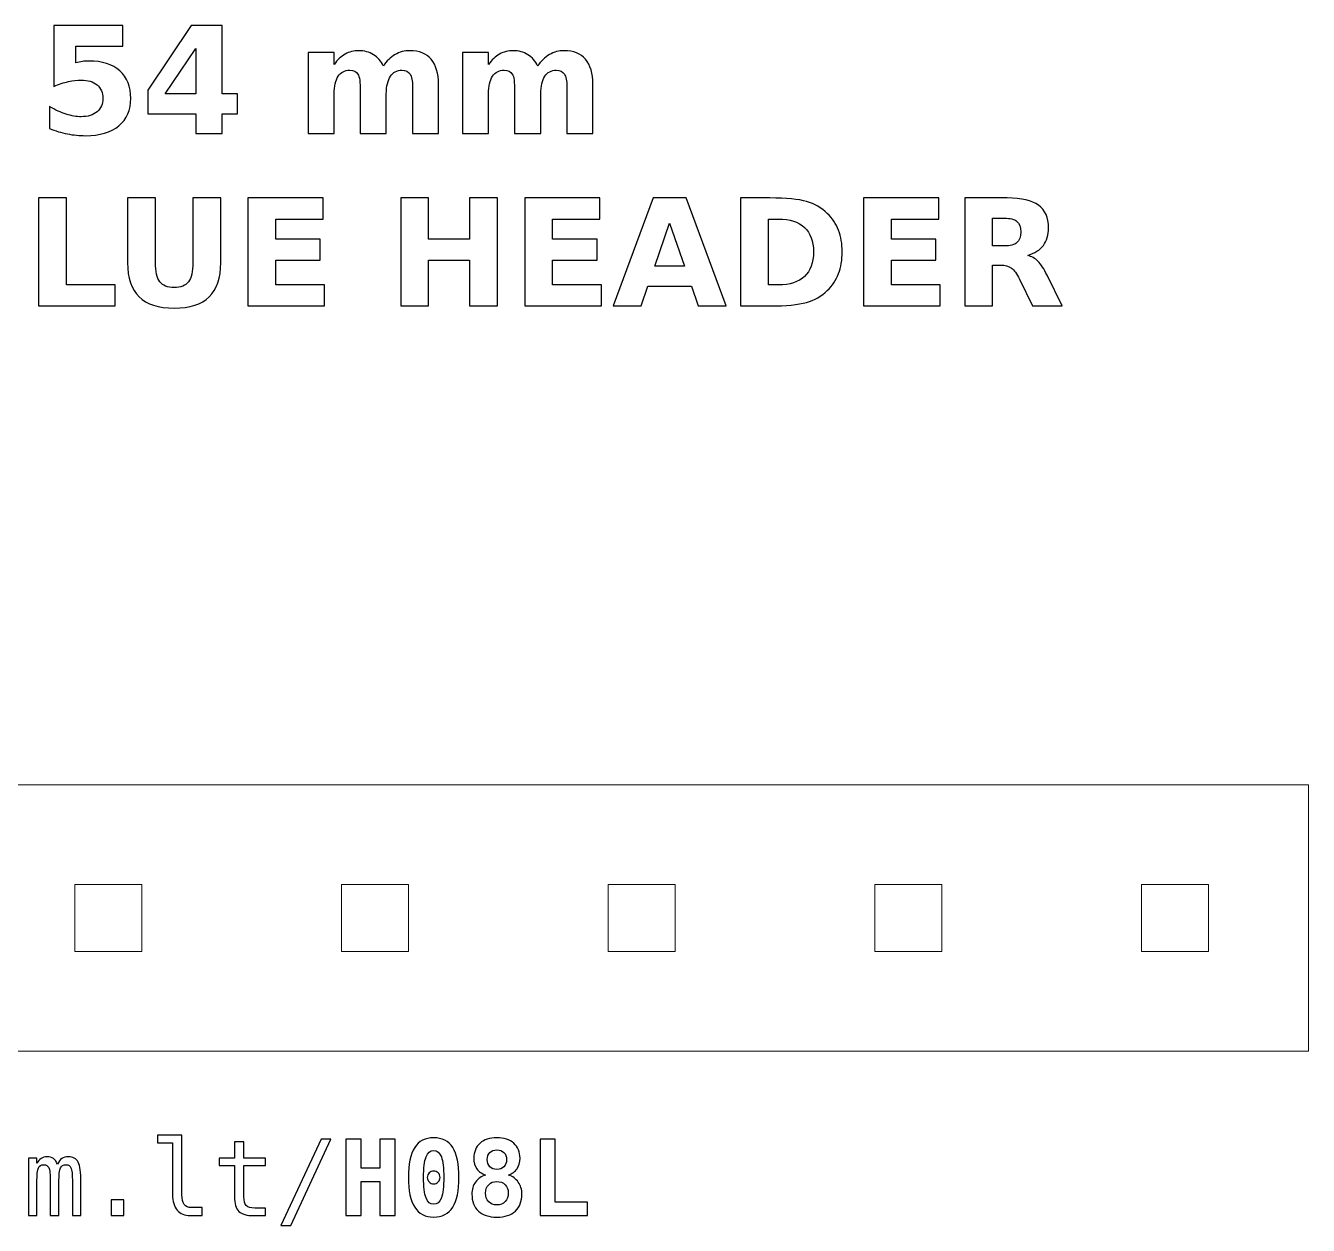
# Model space of a CAD drawing. Header units: centimetres. Extents: x -11.52 to -9.48, y -15.14 to -14.
# Drawn here: x -10.706 to -9.484, y -15.143 to -14 of the extents above; entities that cross this region are included whole.
import ezdxf

# ---------------------------------------------------------------- set-up
doc = ezdxf.new("R2010")
doc.units = ezdxf.units.CM
doc.header["$MEASUREMENT"] = 0
doc.layers.add('Layer 1', color=7, linetype='Continuous')

msp = doc.modelspace()

# ---------------------------------------------------------------- linework, layer by layer
at = {"layer": 'Layer 1', "color": 7, "lineweight": 20}
for points in [[(-11.516, -14.977), (-9.484, -14.977), (-9.484, -14.723), (-11.516, -14.723), (-11.516, -14.977)], [(-10.659, -14.882), (-10.595, -14.882), (-10.595, -14.818), (-10.659, -14.818), (-10.659, -14.882)], [(-10.405, -14.882), (-10.341, -14.882), (-10.341, -14.818), (-10.405, -14.818), (-10.405, -14.882)], [(-10.151, -14.882), (-10.087, -14.882), (-10.087, -14.818), (-10.151, -14.818), (-10.151, -14.882)], [(-9.897, -14.882), (-9.833, -14.882), (-9.833, -14.818), (-9.897, -14.818), (-9.897, -14.882)], [(-9.643, -14.882), (-9.579, -14.882), (-9.579, -14.818), (-9.643, -14.818), (-9.643, -14.882)]]:
    msp.add_lwpolyline(points, close=True, dxfattribs=at)
at = {"layer": 'Layer 1', "color": 250}
for points, knots in [([(-10.67894, -13.9996), (-10.67894, -13.9996), (-10.613, -13.9996), (-10.613, -13.9996), (-10.613, -13.9996), (-10.613, -13.9996), (-10.613, -14.0191), (-10.613, -14.0191), (-10.613, -14.0191), (-10.613, -14.0191), (-10.6578, -14.0191), (-10.6578, -14.0191), (-10.6578, -14.0191), (-10.6578, -14.0191), (-10.6578, -14.03502), (-10.6578, -14.03502), (-10.6578, -14.03502), (-10.65578, -14.03448), (-10.65375, -14.03406), (-10.65171, -14.03375), (-10.65171, -14.03375), (-10.64966, -14.03344), (-10.64752, -14.0333), (-10.64533, -14.0333), (-10.64533, -14.0333), (-10.63278, -14.0333), (-10.62302, -14.03643), (-10.61603, -14.04271), (-10.61603, -14.04271), (-10.60905, -14.04897), (-10.60557, -14.05771), (-10.60557, -14.06891), (-10.60557, -14.06891), (-10.60557, -14.08003), (-10.60938, -14.08874), (-10.61697, -14.09504), (-10.61697, -14.09504), (-10.62457, -14.10132), (-10.63513, -14.10447), (-10.64863, -14.10447), (-10.64863, -14.10447), (-10.65446, -14.10447), (-10.66025, -14.1039), (-10.66596, -14.10278), (-10.66596, -14.10278), (-10.67168, -14.10165), (-10.67737, -14.09995), (-10.68301, -14.09765), (-10.68301, -14.09765), (-10.68301, -14.09765), (-10.68301, -14.07676), (-10.68301, -14.07676), (-10.68301, -14.07676), (-10.67741, -14.07999), (-10.6721, -14.08239), (-10.66707, -14.08398), (-10.66707, -14.08398), (-10.66203, -14.08561), (-10.65728, -14.08641), (-10.65284, -14.08641), (-10.65284, -14.08641), (-10.64639, -14.08641), (-10.64134, -14.08483), (-10.63764, -14.08168), (-10.63764, -14.08168), (-10.63395, -14.07855), (-10.63209, -14.0743), (-10.63209, -14.06891), (-10.63209, -14.06891), (-10.63209, -14.0635), (-10.63395, -14.05924), (-10.63764, -14.05612), (-10.63764, -14.05612), (-10.64134, -14.05299), (-10.64639, -14.05144), (-10.65284, -14.05144), (-10.65284, -14.05144), (-10.65665, -14.05144), (-10.66072, -14.05193), (-10.66502, -14.05292), (-10.66502, -14.05292), (-10.66935, -14.0539), (-10.67398, -14.05543), (-10.67894, -14.0575), (-10.67894, -14.0575), (-10.67894, -14.0575), (-10.67894, -13.9996), (-10.67894, -13.9996)], [0, 0, 0, 0, 0.0454545, 0.0454545, 0.0454545, 0.0454545, 0.0909091, 0.0909091, 0.0909091, 0.0909091, 0.1363636, 0.1363636, 0.1363636, 0.1363636, 0.1818182, 0.1818182, 0.1818182, 0.1818182, 0.2272727, 0.2272727, 0.2272727, 0.2272727, 0.2727273, 0.2727273, 0.2727273, 0.2727273, 0.3181818, 0.3181818, 0.3181818, 0.3181818, 0.3636364, 0.3636364, 0.3636364, 0.3636364, 0.4090909, 0.4090909, 0.4090909, 0.4090909, 0.4545455, 0.4545455, 0.4545455, 0.4545455, 0.5, 0.5, 0.5, 0.5, 0.5454545, 0.5454545, 0.5454545, 0.5454545, 0.5909091, 0.5909091, 0.5909091, 0.5909091, 0.6363636, 0.6363636, 0.6363636, 0.6363636, 0.6818182, 0.6818182, 0.6818182, 0.6818182, 0.7272727, 0.7272727, 0.7272727, 0.7272727, 0.7727273, 0.7727273, 0.7727273, 0.7727273, 0.8181818, 0.8181818, 0.8181818, 0.8181818, 0.8636364, 0.8636364, 0.8636364, 0.8636364, 0.9090909, 0.9090909, 0.9090909, 0.9090909, 0.9545455, 0.9545455, 0.9545455, 0.9545455, 1, 1, 1, 1]), ([(-10.54816, -13.9996), (-10.54816, -13.9996), (-10.51866, -13.9996), (-10.51866, -13.9996), (-10.51866, -13.9996), (-10.51866, -13.9996), (-10.51866, -14.06451), (-10.51866, -14.06451), (-10.51866, -14.06451), (-10.51866, -14.06451), (-10.50399, -14.06451), (-10.50399, -14.06451), (-10.50399, -14.06451), (-10.50399, -14.06451), (-10.50399, -14.08373), (-10.50399, -14.08373), (-10.50399, -14.08373), (-10.50399, -14.08373), (-10.51866, -14.08373), (-10.51866, -14.08373), (-10.51866, -14.08373), (-10.51866, -14.08373), (-10.51866, -14.10247), (-10.51866, -14.10247), (-10.51866, -14.10247), (-10.51866, -14.10247), (-10.54373, -14.10247), (-10.54373, -14.10247), (-10.54373, -14.10247), (-10.54373, -14.10247), (-10.54373, -14.08373), (-10.54373, -14.08373), (-10.54373, -14.08373), (-10.54373, -14.08373), (-10.58936, -14.08373), (-10.58936, -14.08373), (-10.58936, -14.08373), (-10.58936, -14.08373), (-10.58936, -14.06098), (-10.58936, -14.06098), (-10.58936, -14.06098), (-10.58936, -14.06098), (-10.54816, -13.9996), (-10.54816, -13.9996)], [0, 0, 0, 0, 0.0909091, 0.0909091, 0.0909091, 0.0909091, 0.1818182, 0.1818182, 0.1818182, 0.1818182, 0.2727273, 0.2727273, 0.2727273, 0.2727273, 0.3636364, 0.3636364, 0.3636364, 0.3636364, 0.4545455, 0.4545455, 0.4545455, 0.4545455, 0.5454545, 0.5454545, 0.5454545, 0.5454545, 0.6363636, 0.6363636, 0.6363636, 0.6363636, 0.7272727, 0.7272727, 0.7272727, 0.7272727, 0.8181818, 0.8181818, 0.8181818, 0.8181818, 0.9090909, 0.9090909, 0.9090909, 0.9090909, 1, 1, 1, 1]), ([(-10.54373, -14.02145), (-10.54373, -14.02145), (-10.57283, -14.06451), (-10.57283, -14.06451), (-10.57283, -14.06451), (-10.57283, -14.06451), (-10.54373, -14.06451), (-10.54373, -14.06451), (-10.54373, -14.06451), (-10.54373, -14.06451), (-10.54373, -14.02145), (-10.54373, -14.02145)], [0, 0, 0, 0, 0.3333333, 0.3333333, 0.3333333, 0.3333333, 0.6666667, 0.6666667, 0.6666667, 0.6666667, 1, 1, 1, 1]), ([(-10.36502, -14.03812), (-10.36189, -14.03335), (-10.3582, -14.0297), (-10.35389, -14.02721), (-10.35389, -14.02721), (-10.34959, -14.02469), (-10.34489, -14.02345), (-10.33974, -14.02345), (-10.33974, -14.02345), (-10.33087, -14.02345), (-10.32412, -14.02618), (-10.31949, -14.03166), (-10.31949, -14.03166), (-10.31485, -14.03711), (-10.31252, -14.04506), (-10.31252, -14.05548), (-10.31252, -14.05548), (-10.31252, -14.05548), (-10.31252, -14.10247), (-10.31252, -14.10247), (-10.31252, -14.10247), (-10.31252, -14.10247), (-10.33734, -14.10247), (-10.33734, -14.10247), (-10.33734, -14.10247), (-10.33734, -14.10247), (-10.33734, -14.06223), (-10.33734, -14.06223), (-10.33734, -14.06223), (-10.33729, -14.06164), (-10.33727, -14.06103), (-10.33724, -14.06037), (-10.33724, -14.06037), (-10.33722, -14.05974), (-10.3372, -14.05882), (-10.3372, -14.05762), (-10.3372, -14.05762), (-10.3372, -14.05216), (-10.33799, -14.04819), (-10.33962, -14.04574), (-10.33962, -14.04574), (-10.34122, -14.04327), (-10.3438, -14.04205), (-10.34738, -14.04205), (-10.34738, -14.04205), (-10.35208, -14.04205), (-10.35568, -14.04398), (-10.35824, -14.04784), (-10.35824, -14.04784), (-10.36078, -14.05169), (-10.3621, -14.05727), (-10.3622, -14.06458), (-10.3622, -14.06458), (-10.3622, -14.06458), (-10.3622, -14.10247), (-10.3622, -14.10247), (-10.3622, -14.10247), (-10.3622, -14.10247), (-10.38701, -14.10247), (-10.38701, -14.10247), (-10.38701, -14.10247), (-10.38701, -14.10247), (-10.38701, -14.06223), (-10.38701, -14.06223), (-10.38701, -14.06223), (-10.38701, -14.05369), (-10.38774, -14.04819), (-10.38922, -14.04574), (-10.38922, -14.04574), (-10.39068, -14.04327), (-10.39329, -14.04205), (-10.39705, -14.04205), (-10.39705, -14.04205), (-10.4018, -14.04205), (-10.40545, -14.044), (-10.40801, -14.04788), (-10.40801, -14.04788), (-10.41057, -14.05176), (-10.41187, -14.05729), (-10.41187, -14.06451), (-10.41187, -14.06451), (-10.41187, -14.06451), (-10.41187, -14.10247), (-10.41187, -14.10247), (-10.41187, -14.10247), (-10.41187, -14.10247), (-10.43668, -14.10247), (-10.43668, -14.10247), (-10.43668, -14.10247), (-10.43668, -14.10247), (-10.43668, -14.02531), (-10.43668, -14.02531), (-10.43668, -14.02531), (-10.43668, -14.02531), (-10.41187, -14.02531), (-10.41187, -14.02531), (-10.41187, -14.02531), (-10.41187, -14.02531), (-10.41187, -14.03662), (-10.41187, -14.03662), (-10.41187, -14.03662), (-10.40883, -14.03224), (-10.40535, -14.02898), (-10.40142, -14.02676), (-10.40142, -14.02676), (-10.3975, -14.02455), (-10.39317, -14.02345), (-10.38844, -14.02345), (-10.38844, -14.02345), (-10.38313, -14.02345), (-10.3784, -14.02474), (-10.37433, -14.02731), (-10.37433, -14.02731), (-10.37024, -14.02989), (-10.36713, -14.03349), (-10.36502, -14.03812)], [0, 0, 0, 0, 0.0344828, 0.0344828, 0.0344828, 0.0344828, 0.0689655, 0.0689655, 0.0689655, 0.0689655, 0.1034483, 0.1034483, 0.1034483, 0.1034483, 0.137931, 0.137931, 0.137931, 0.137931, 0.1724138, 0.1724138, 0.1724138, 0.1724138, 0.2068966, 0.2068966, 0.2068966, 0.2068966, 0.2413793, 0.2413793, 0.2413793, 0.2413793, 0.2758621, 0.2758621, 0.2758621, 0.2758621, 0.3103448, 0.3103448, 0.3103448, 0.3103448, 0.3448276, 0.3448276, 0.3448276, 0.3448276, 0.3793103, 0.3793103, 0.3793103, 0.3793103, 0.4137931, 0.4137931, 0.4137931, 0.4137931, 0.4482759, 0.4482759, 0.4482759, 0.4482759, 0.4827586, 0.4827586, 0.4827586, 0.4827586, 0.5172414, 0.5172414, 0.5172414, 0.5172414, 0.5517241, 0.5517241, 0.5517241, 0.5517241, 0.5862069, 0.5862069, 0.5862069, 0.5862069, 0.6206897, 0.6206897, 0.6206897, 0.6206897, 0.6551724, 0.6551724, 0.6551724, 0.6551724, 0.6896552, 0.6896552, 0.6896552, 0.6896552, 0.7241379, 0.7241379, 0.7241379, 0.7241379, 0.7586207, 0.7586207, 0.7586207, 0.7586207, 0.7931034, 0.7931034, 0.7931034, 0.7931034, 0.8275862, 0.8275862, 0.8275862, 0.8275862, 0.862069, 0.862069, 0.862069, 0.862069, 0.8965517, 0.8965517, 0.8965517, 0.8965517, 0.9310345, 0.9310345, 0.9310345, 0.9310345, 0.9655172, 0.9655172, 0.9655172, 0.9655172, 1, 1, 1, 1]), ([(-10.21798, -14.03812), (-10.21485, -14.03335), (-10.21116, -14.0297), (-10.20685, -14.02721), (-10.20685, -14.02721), (-10.20255, -14.02469), (-10.19785, -14.02345), (-10.1927, -14.02345), (-10.1927, -14.02345), (-10.18383, -14.02345), (-10.17708, -14.02618), (-10.17245, -14.03166), (-10.17245, -14.03166), (-10.16781, -14.03711), (-10.16548, -14.04506), (-10.16548, -14.05548), (-10.16548, -14.05548), (-10.16548, -14.05548), (-10.16548, -14.10247), (-10.16548, -14.10247), (-10.16548, -14.10247), (-10.16548, -14.10247), (-10.1903, -14.10247), (-10.1903, -14.10247), (-10.1903, -14.10247), (-10.1903, -14.10247), (-10.1903, -14.06223), (-10.1903, -14.06223), (-10.1903, -14.06223), (-10.19025, -14.06164), (-10.19023, -14.06103), (-10.1902, -14.06037), (-10.1902, -14.06037), (-10.19018, -14.05974), (-10.19016, -14.05882), (-10.19016, -14.05762), (-10.19016, -14.05762), (-10.19016, -14.05216), (-10.19095, -14.04819), (-10.19258, -14.04574), (-10.19258, -14.04574), (-10.19418, -14.04327), (-10.19676, -14.04205), (-10.20034, -14.04205), (-10.20034, -14.04205), (-10.20504, -14.04205), (-10.20864, -14.04398), (-10.2112, -14.04784), (-10.2112, -14.04784), (-10.21374, -14.05169), (-10.21506, -14.05727), (-10.21516, -14.06458), (-10.21516, -14.06458), (-10.21516, -14.06458), (-10.21516, -14.10247), (-10.21516, -14.10247), (-10.21516, -14.10247), (-10.21516, -14.10247), (-10.23997, -14.10247), (-10.23997, -14.10247), (-10.23997, -14.10247), (-10.23997, -14.10247), (-10.23997, -14.06223), (-10.23997, -14.06223), (-10.23997, -14.06223), (-10.23997, -14.05369), (-10.2407, -14.04819), (-10.24218, -14.04574), (-10.24218, -14.04574), (-10.24364, -14.04327), (-10.24625, -14.04205), (-10.25001, -14.04205), (-10.25001, -14.04205), (-10.25476, -14.04205), (-10.25841, -14.044), (-10.26097, -14.04788), (-10.26097, -14.04788), (-10.26353, -14.05176), (-10.26483, -14.05729), (-10.26483, -14.06451), (-10.26483, -14.06451), (-10.26483, -14.06451), (-10.26483, -14.10247), (-10.26483, -14.10247), (-10.26483, -14.10247), (-10.26483, -14.10247), (-10.28964, -14.10247), (-10.28964, -14.10247), (-10.28964, -14.10247), (-10.28964, -14.10247), (-10.28964, -14.02531), (-10.28964, -14.02531), (-10.28964, -14.02531), (-10.28964, -14.02531), (-10.26483, -14.02531), (-10.26483, -14.02531), (-10.26483, -14.02531), (-10.26483, -14.02531), (-10.26483, -14.03662), (-10.26483, -14.03662), (-10.26483, -14.03662), (-10.26179, -14.03224), (-10.25831, -14.02898), (-10.25438, -14.02676), (-10.25438, -14.02676), (-10.25046, -14.02455), (-10.24613, -14.02345), (-10.2414, -14.02345), (-10.2414, -14.02345), (-10.23609, -14.02345), (-10.23136, -14.02474), (-10.22729, -14.02731), (-10.22729, -14.02731), (-10.2232, -14.02989), (-10.22009, -14.03349), (-10.21798, -14.03812)], [0, 0, 0, 0, 0.0344828, 0.0344828, 0.0344828, 0.0344828, 0.0689655, 0.0689655, 0.0689655, 0.0689655, 0.1034483, 0.1034483, 0.1034483, 0.1034483, 0.137931, 0.137931, 0.137931, 0.137931, 0.1724138, 0.1724138, 0.1724138, 0.1724138, 0.2068966, 0.2068966, 0.2068966, 0.2068966, 0.2413793, 0.2413793, 0.2413793, 0.2413793, 0.2758621, 0.2758621, 0.2758621, 0.2758621, 0.3103448, 0.3103448, 0.3103448, 0.3103448, 0.3448276, 0.3448276, 0.3448276, 0.3448276, 0.3793103, 0.3793103, 0.3793103, 0.3793103, 0.4137931, 0.4137931, 0.4137931, 0.4137931, 0.4482759, 0.4482759, 0.4482759, 0.4482759, 0.4827586, 0.4827586, 0.4827586, 0.4827586, 0.5172414, 0.5172414, 0.5172414, 0.5172414, 0.5517241, 0.5517241, 0.5517241, 0.5517241, 0.5862069, 0.5862069, 0.5862069, 0.5862069, 0.6206897, 0.6206897, 0.6206897, 0.6206897, 0.6551724, 0.6551724, 0.6551724, 0.6551724, 0.6896552, 0.6896552, 0.6896552, 0.6896552, 0.7241379, 0.7241379, 0.7241379, 0.7241379, 0.7586207, 0.7586207, 0.7586207, 0.7586207, 0.7931034, 0.7931034, 0.7931034, 0.7931034, 0.8275862, 0.8275862, 0.8275862, 0.8275862, 0.862069, 0.862069, 0.862069, 0.862069, 0.8965517, 0.8965517, 0.8965517, 0.8965517, 0.9310345, 0.9310345, 0.9310345, 0.9310345, 0.9655172, 0.9655172, 0.9655172, 0.9655172, 1, 1, 1, 1]), ([(-10.69348, -14.16385), (-10.69348, -14.16385), (-10.66695, -14.16385), (-10.66695, -14.16385), (-10.66695, -14.16385), (-10.66695, -14.16385), (-10.66695, -14.24666), (-10.66695, -14.24666), (-10.66695, -14.24666), (-10.66695, -14.24666), (-10.62039, -14.24666), (-10.62039, -14.24666), (-10.62039, -14.24666), (-10.62039, -14.24666), (-10.62039, -14.26672), (-10.62039, -14.26672), (-10.62039, -14.26672), (-10.62039, -14.26672), (-10.69348, -14.26672), (-10.69348, -14.26672), (-10.69348, -14.26672), (-10.69348, -14.26672), (-10.69348, -14.16385), (-10.69348, -14.16385)], [0, 0, 0, 0, 0.1666667, 0.1666667, 0.1666667, 0.1666667, 0.3333333, 0.3333333, 0.3333333, 0.3333333, 0.5, 0.5, 0.5, 0.5, 0.6666667, 0.6666667, 0.6666667, 0.6666667, 0.8333333, 0.8333333, 0.8333333, 0.8333333, 1, 1, 1, 1]), ([(-10.6086, -14.16385), (-10.6086, -14.16385), (-10.58207, -14.16385), (-10.58207, -14.16385), (-10.58207, -14.16385), (-10.58207, -14.16385), (-10.58207, -14.22552), (-10.58207, -14.22552), (-10.58207, -14.22552), (-10.58207, -14.23401), (-10.58069, -14.2401), (-10.57791, -14.24374), (-10.57791, -14.24374), (-10.57513, -14.24739), (-10.5706, -14.24922), (-10.56429, -14.24922), (-10.56429, -14.24922), (-10.55794, -14.24922), (-10.55338, -14.24739), (-10.55061, -14.24374), (-10.55061, -14.24374), (-10.54783, -14.2401), (-10.54644, -14.23401), (-10.54644, -14.22552), (-10.54644, -14.22552), (-10.54644, -14.22552), (-10.54644, -14.16385), (-10.54644, -14.16385), (-10.54644, -14.16385), (-10.54644, -14.16385), (-10.51991, -14.16385), (-10.51991, -14.16385), (-10.51991, -14.16385), (-10.51991, -14.16385), (-10.51991, -14.22552), (-10.51991, -14.22552), (-10.51991, -14.22552), (-10.51991, -14.24007), (-10.52356, -14.25092), (-10.53087, -14.25804), (-10.53087, -14.25804), (-10.53816, -14.26517), (-10.54931, -14.26872), (-10.56429, -14.26872), (-10.56429, -14.26872), (-10.57923, -14.26872), (-10.59035, -14.26517), (-10.59764, -14.25804), (-10.59764, -14.25804), (-10.60496, -14.25092), (-10.6086, -14.24007), (-10.6086, -14.22552), (-10.6086, -14.22552), (-10.6086, -14.22552), (-10.6086, -14.16385), (-10.6086, -14.16385)], [0, 0, 0, 0, 0.0714286, 0.0714286, 0.0714286, 0.0714286, 0.1428571, 0.1428571, 0.1428571, 0.1428571, 0.2142857, 0.2142857, 0.2142857, 0.2142857, 0.2857143, 0.2857143, 0.2857143, 0.2857143, 0.3571429, 0.3571429, 0.3571429, 0.3571429, 0.4285714, 0.4285714, 0.4285714, 0.4285714, 0.5, 0.5, 0.5, 0.5, 0.5714286, 0.5714286, 0.5714286, 0.5714286, 0.6428571, 0.6428571, 0.6428571, 0.6428571, 0.7142857, 0.7142857, 0.7142857, 0.7142857, 0.7857143, 0.7857143, 0.7857143, 0.7857143, 0.8571429, 0.8571429, 0.8571429, 0.8571429, 0.9285714, 0.9285714, 0.9285714, 0.9285714, 1, 1, 1, 1]), ([(-10.49402, -14.16385), (-10.49402, -14.16385), (-10.42243, -14.16385), (-10.42243, -14.16385), (-10.42243, -14.16385), (-10.42243, -14.16385), (-10.42243, -14.18391), (-10.42243, -14.18391), (-10.42243, -14.18391), (-10.42243, -14.18391), (-10.46749, -14.18391), (-10.46749, -14.18391), (-10.46749, -14.18391), (-10.46749, -14.18391), (-10.46749, -14.20306), (-10.46749, -14.20306), (-10.46749, -14.20306), (-10.46749, -14.20306), (-10.42514, -14.20306), (-10.42514, -14.20306), (-10.42514, -14.20306), (-10.42514, -14.20306), (-10.42514, -14.22312), (-10.42514, -14.22312), (-10.42514, -14.22312), (-10.42514, -14.22312), (-10.46749, -14.22312), (-10.46749, -14.22312), (-10.46749, -14.22312), (-10.46749, -14.22312), (-10.46749, -14.24666), (-10.46749, -14.24666), (-10.46749, -14.24666), (-10.46749, -14.24666), (-10.42093, -14.24666), (-10.42093, -14.24666), (-10.42093, -14.24666), (-10.42093, -14.24666), (-10.42093, -14.26672), (-10.42093, -14.26672), (-10.42093, -14.26672), (-10.42093, -14.26672), (-10.49402, -14.26672), (-10.49402, -14.26672), (-10.49402, -14.26672), (-10.49402, -14.26672), (-10.49402, -14.16385), (-10.49402, -14.16385)], [0, 0, 0, 0, 0.0833333, 0.0833333, 0.0833333, 0.0833333, 0.1666667, 0.1666667, 0.1666667, 0.1666667, 0.25, 0.25, 0.25, 0.25, 0.3333333, 0.3333333, 0.3333333, 0.3333333, 0.4166667, 0.4166667, 0.4166667, 0.4166667, 0.5, 0.5, 0.5, 0.5, 0.5833333, 0.5833333, 0.5833333, 0.5833333, 0.6666667, 0.6666667, 0.6666667, 0.6666667, 0.75, 0.75, 0.75, 0.75, 0.8333333, 0.8333333, 0.8333333, 0.8333333, 0.9166667, 0.9166667, 0.9166667, 0.9166667, 1, 1, 1, 1]), ([(-10.34849, -14.16385), (-10.34849, -14.16385), (-10.32196, -14.16385), (-10.32196, -14.16385), (-10.32196, -14.16385), (-10.32196, -14.16385), (-10.32196, -14.20306), (-10.32196, -14.20306), (-10.32196, -14.20306), (-10.32196, -14.20306), (-10.28283, -14.20306), (-10.28283, -14.20306), (-10.28283, -14.20306), (-10.28283, -14.20306), (-10.28283, -14.16385), (-10.28283, -14.16385), (-10.28283, -14.16385), (-10.28283, -14.16385), (-10.2563, -14.16385), (-10.2563, -14.16385), (-10.2563, -14.16385), (-10.2563, -14.16385), (-10.2563, -14.26672), (-10.2563, -14.26672), (-10.2563, -14.26672), (-10.2563, -14.26672), (-10.28283, -14.26672), (-10.28283, -14.26672), (-10.28283, -14.26672), (-10.28283, -14.26672), (-10.28283, -14.22312), (-10.28283, -14.22312), (-10.28283, -14.22312), (-10.28283, -14.22312), (-10.32196, -14.22312), (-10.32196, -14.22312), (-10.32196, -14.22312), (-10.32196, -14.22312), (-10.32196, -14.26672), (-10.32196, -14.26672), (-10.32196, -14.26672), (-10.32196, -14.26672), (-10.34849, -14.26672), (-10.34849, -14.26672), (-10.34849, -14.26672), (-10.34849, -14.26672), (-10.34849, -14.16385), (-10.34849, -14.16385)], [0, 0, 0, 0, 0.0833333, 0.0833333, 0.0833333, 0.0833333, 0.1666667, 0.1666667, 0.1666667, 0.1666667, 0.25, 0.25, 0.25, 0.25, 0.3333333, 0.3333333, 0.3333333, 0.3333333, 0.4166667, 0.4166667, 0.4166667, 0.4166667, 0.5, 0.5, 0.5, 0.5, 0.5833333, 0.5833333, 0.5833333, 0.5833333, 0.6666667, 0.6666667, 0.6666667, 0.6666667, 0.75, 0.75, 0.75, 0.75, 0.8333333, 0.8333333, 0.8333333, 0.8333333, 0.9166667, 0.9166667, 0.9166667, 0.9166667, 1, 1, 1, 1]), ([(-10.2304, -14.16385), (-10.2304, -14.16385), (-10.15881, -14.16385), (-10.15881, -14.16385), (-10.15881, -14.16385), (-10.15881, -14.16385), (-10.15881, -14.18391), (-10.15881, -14.18391), (-10.15881, -14.18391), (-10.15881, -14.18391), (-10.20387, -14.18391), (-10.20387, -14.18391), (-10.20387, -14.18391), (-10.20387, -14.18391), (-10.20387, -14.20306), (-10.20387, -14.20306), (-10.20387, -14.20306), (-10.20387, -14.20306), (-10.16152, -14.20306), (-10.16152, -14.20306), (-10.16152, -14.20306), (-10.16152, -14.20306), (-10.16152, -14.22312), (-10.16152, -14.22312), (-10.16152, -14.22312), (-10.16152, -14.22312), (-10.20387, -14.22312), (-10.20387, -14.22312), (-10.20387, -14.22312), (-10.20387, -14.22312), (-10.20387, -14.24666), (-10.20387, -14.24666), (-10.20387, -14.24666), (-10.20387, -14.24666), (-10.15731, -14.24666), (-10.15731, -14.24666), (-10.15731, -14.24666), (-10.15731, -14.24666), (-10.15731, -14.26672), (-10.15731, -14.26672), (-10.15731, -14.26672), (-10.15731, -14.26672), (-10.2304, -14.26672), (-10.2304, -14.26672), (-10.2304, -14.26672), (-10.2304, -14.26672), (-10.2304, -14.16385), (-10.2304, -14.16385)], [0, 0, 0, 0, 0.0833333, 0.0833333, 0.0833333, 0.0833333, 0.1666667, 0.1666667, 0.1666667, 0.1666667, 0.25, 0.25, 0.25, 0.25, 0.3333333, 0.3333333, 0.3333333, 0.3333333, 0.4166667, 0.4166667, 0.4166667, 0.4166667, 0.5, 0.5, 0.5, 0.5, 0.5833333, 0.5833333, 0.5833333, 0.5833333, 0.6666667, 0.6666667, 0.6666667, 0.6666667, 0.75, 0.75, 0.75, 0.75, 0.8333333, 0.8333333, 0.8333333, 0.8333333, 0.9166667, 0.9166667, 0.9166667, 0.9166667, 1, 1, 1, 1]), ([(-10.07158, -14.248), (-10.07158, -14.248), (-10.11307, -14.248), (-10.11307, -14.248), (-10.11307, -14.248), (-10.11307, -14.248), (-10.11961, -14.26672), (-10.11961, -14.26672), (-10.11961, -14.26672), (-10.11961, -14.26672), (-10.14628, -14.26672), (-10.14628, -14.26672), (-10.14628, -14.26672), (-10.14628, -14.26672), (-10.10818, -14.16385), (-10.10818, -14.16385), (-10.10818, -14.16385), (-10.10818, -14.16385), (-10.07655, -14.16385), (-10.07655, -14.16385), (-10.07655, -14.16385), (-10.07655, -14.16385), (-10.03845, -14.26672), (-10.03845, -14.26672), (-10.03845, -14.26672), (-10.03845, -14.26672), (-10.06512, -14.26672), (-10.06512, -14.26672), (-10.06512, -14.26672), (-10.06512, -14.26672), (-10.07158, -14.248), (-10.07158, -14.248)], [0, 0, 0, 0, 0.125, 0.125, 0.125, 0.125, 0.25, 0.25, 0.25, 0.25, 0.375, 0.375, 0.375, 0.375, 0.5, 0.5, 0.5, 0.5, 0.625, 0.625, 0.625, 0.625, 0.75, 0.75, 0.75, 0.75, 0.875, 0.875, 0.875, 0.875, 1, 1, 1, 1]), ([(-10.02478, -14.16385), (-10.02478, -14.16385), (-9.99679, -14.16385), (-9.99679, -14.16385), (-9.99679, -14.16385), (-9.98118, -14.16385), (-9.96956, -14.16496), (-9.96192, -14.16719), (-9.96192, -14.16719), (-9.95427, -14.16942), (-9.94771, -14.17319), (-9.94223, -14.17853), (-9.94223, -14.17853), (-9.93741, -14.18316), (-9.93384, -14.18852), (-9.93148, -14.19459), (-9.93148, -14.19459), (-9.92916, -14.20063), (-9.92798, -14.2075), (-9.92798, -14.21519), (-9.92798, -14.21519), (-9.92798, -14.22295), (-9.92916, -14.22987), (-9.93148, -14.23596), (-9.93148, -14.23596), (-9.93384, -14.24205), (-9.93741, -14.24741), (-9.94223, -14.25204), (-9.94223, -14.25204), (-9.94776, -14.25738), (-9.95437, -14.26115), (-9.96208, -14.26338), (-9.96208, -14.26338), (-9.9698, -14.26561), (-9.98137, -14.26672), (-9.99679, -14.26672), (-9.99679, -14.26672), (-9.99679, -14.26672), (-10.02478, -14.26672), (-10.02478, -14.26672), (-10.02478, -14.26672), (-10.02478, -14.26672), (-10.02478, -14.16385), (-10.02478, -14.16385)], [0, 0, 0, 0, 0.0909091, 0.0909091, 0.0909091, 0.0909091, 0.1818182, 0.1818182, 0.1818182, 0.1818182, 0.2727273, 0.2727273, 0.2727273, 0.2727273, 0.3636364, 0.3636364, 0.3636364, 0.3636364, 0.4545455, 0.4545455, 0.4545455, 0.4545455, 0.5454545, 0.5454545, 0.5454545, 0.5454545, 0.6363636, 0.6363636, 0.6363636, 0.6363636, 0.7272727, 0.7272727, 0.7272727, 0.7272727, 0.8181818, 0.8181818, 0.8181818, 0.8181818, 0.9090909, 0.9090909, 0.9090909, 0.9090909, 1, 1, 1, 1]), ([(-9.90766, -14.16385), (-9.90766, -14.16385), (-9.83607, -14.16385), (-9.83607, -14.16385), (-9.83607, -14.16385), (-9.83607, -14.16385), (-9.83607, -14.18391), (-9.83607, -14.18391), (-9.83607, -14.18391), (-9.83607, -14.18391), (-9.88113, -14.18391), (-9.88113, -14.18391), (-9.88113, -14.18391), (-9.88113, -14.18391), (-9.88113, -14.20306), (-9.88113, -14.20306), (-9.88113, -14.20306), (-9.88113, -14.20306), (-9.83878, -14.20306), (-9.83878, -14.20306), (-9.83878, -14.20306), (-9.83878, -14.20306), (-9.83878, -14.22312), (-9.83878, -14.22312), (-9.83878, -14.22312), (-9.83878, -14.22312), (-9.88113, -14.22312), (-9.88113, -14.22312), (-9.88113, -14.22312), (-9.88113, -14.22312), (-9.88113, -14.24666), (-9.88113, -14.24666), (-9.88113, -14.24666), (-9.88113, -14.24666), (-9.83457, -14.24666), (-9.83457, -14.24666), (-9.83457, -14.24666), (-9.83457, -14.24666), (-9.83457, -14.26672), (-9.83457, -14.26672), (-9.83457, -14.26672), (-9.83457, -14.26672), (-9.90766, -14.26672), (-9.90766, -14.26672), (-9.90766, -14.26672), (-9.90766, -14.26672), (-9.90766, -14.16385), (-9.90766, -14.16385)], [0, 0, 0, 0, 0.0833333, 0.0833333, 0.0833333, 0.0833333, 0.1666667, 0.1666667, 0.1666667, 0.1666667, 0.25, 0.25, 0.25, 0.25, 0.3333333, 0.3333333, 0.3333333, 0.3333333, 0.4166667, 0.4166667, 0.4166667, 0.4166667, 0.5, 0.5, 0.5, 0.5, 0.5833333, 0.5833333, 0.5833333, 0.5833333, 0.6666667, 0.6666667, 0.6666667, 0.6666667, 0.75, 0.75, 0.75, 0.75, 0.8333333, 0.8333333, 0.8333333, 0.8333333, 0.9166667, 0.9166667, 0.9166667, 0.9166667, 1, 1, 1, 1]), ([(-9.78473, -14.2278), (-9.78473, -14.2278), (-9.78473, -14.26672), (-9.78473, -14.26672), (-9.78473, -14.26672), (-9.78473, -14.26672), (-9.81126, -14.26672), (-9.81126, -14.26672), (-9.81126, -14.26672), (-9.81126, -14.26672), (-9.81126, -14.16385), (-9.81126, -14.16385), (-9.81126, -14.16385), (-9.81126, -14.16385), (-9.77074, -14.16385), (-9.77074, -14.16385), (-9.77074, -14.16385), (-9.75719, -14.16385), (-9.74724, -14.16613), (-9.74094, -14.17067), (-9.74094, -14.17067), (-9.73462, -14.17521), (-9.73146, -14.18241), (-9.73146, -14.19224), (-9.73146, -14.19224), (-9.73146, -14.19903), (-9.73311, -14.20463), (-9.73638, -14.20898), (-9.73638, -14.20898), (-9.73967, -14.21336), (-9.74463, -14.21658), (-9.75124, -14.21863), (-9.75124, -14.21863), (-9.74762, -14.21947), (-9.74435, -14.22133), (-9.74148, -14.22425), (-9.74148, -14.22425), (-9.73861, -14.22716), (-9.73572, -14.23158), (-9.73278, -14.23751), (-9.73278, -14.23751), (-9.73278, -14.23751), (-9.71836, -14.26672), (-9.71836, -14.26672), (-9.71836, -14.26672), (-9.71836, -14.26672), (-9.74663, -14.26672), (-9.74663, -14.26672), (-9.74663, -14.26672), (-9.74663, -14.26672), (-9.75917, -14.24116), (-9.75917, -14.24116), (-9.75917, -14.24116), (-9.76168, -14.23603), (-9.76425, -14.2325), (-9.76686, -14.23062), (-9.76686, -14.23062), (-9.76945, -14.22874), (-9.7729, -14.2278), (-9.77723, -14.2278), (-9.77723, -14.2278), (-9.77723, -14.2278), (-9.78473, -14.2278), (-9.78473, -14.2278)], [0, 0, 0, 0, 0.0625, 0.0625, 0.0625, 0.0625, 0.125, 0.125, 0.125, 0.125, 0.1875, 0.1875, 0.1875, 0.1875, 0.25, 0.25, 0.25, 0.25, 0.3125, 0.3125, 0.3125, 0.3125, 0.375, 0.375, 0.375, 0.375, 0.4375, 0.4375, 0.4375, 0.4375, 0.5, 0.5, 0.5, 0.5, 0.5625, 0.5625, 0.5625, 0.5625, 0.625, 0.625, 0.625, 0.625, 0.6875, 0.6875, 0.6875, 0.6875, 0.75, 0.75, 0.75, 0.75, 0.8125, 0.8125, 0.8125, 0.8125, 0.875, 0.875, 0.875, 0.875, 0.9375, 0.9375, 0.9375, 0.9375, 1, 1, 1, 1]), ([(-9.99825, -14.18391), (-9.99825, -14.18391), (-9.99825, -14.24666), (-9.99825, -14.24666), (-9.99825, -14.24666), (-9.99825, -14.24666), (-9.98875, -14.24666), (-9.98875, -14.24666), (-9.98875, -14.24666), (-9.97791, -14.24666), (-9.96963, -14.24398), (-9.96392, -14.23859), (-9.96392, -14.23859), (-9.9582, -14.23323), (-9.95533, -14.22542), (-9.95533, -14.21519), (-9.95533, -14.21519), (-9.95533, -14.20498), (-9.95818, -14.19722), (-9.96387, -14.19191), (-9.96387, -14.19191), (-9.96956, -14.18657), (-9.97786, -14.18391), (-9.98875, -14.18391), (-9.98875, -14.18391), (-9.98875, -14.18391), (-9.99825, -14.18391), (-9.99825, -14.18391)], [0, 0, 0, 0, 0.1428571, 0.1428571, 0.1428571, 0.1428571, 0.2857143, 0.2857143, 0.2857143, 0.2857143, 0.4285714, 0.4285714, 0.4285714, 0.4285714, 0.5714286, 0.5714286, 0.5714286, 0.5714286, 0.7142857, 0.7142857, 0.7142857, 0.7142857, 0.8571429, 0.8571429, 0.8571429, 0.8571429, 1, 1, 1, 1]), ([(-9.77356, -14.20948), (-9.76801, -14.20948), (-9.76401, -14.20844), (-9.76161, -14.20637), (-9.76161, -14.20637), (-9.75919, -14.2043), (-9.75799, -14.20089), (-9.75799, -14.19616), (-9.75799, -14.19616), (-9.75799, -14.19148), (-9.75919, -14.18812), (-9.76161, -14.1861), (-9.76161, -14.1861), (-9.76401, -14.18408), (-9.76801, -14.18307), (-9.77356, -14.18307), (-9.77356, -14.18307), (-9.77356, -14.18307), (-9.78473, -14.18307), (-9.78473, -14.18307), (-9.78473, -14.18307), (-9.78473, -14.18307), (-9.78473, -14.20948), (-9.78473, -14.20948), (-9.78473, -14.20948), (-9.78473, -14.20948), (-9.77356, -14.20948), (-9.77356, -14.20948)], [0, 0, 0, 0, 0.1428571, 0.1428571, 0.1428571, 0.1428571, 0.2857143, 0.2857143, 0.2857143, 0.2857143, 0.4285714, 0.4285714, 0.4285714, 0.4285714, 0.5714286, 0.5714286, 0.5714286, 0.5714286, 0.7142857, 0.7142857, 0.7142857, 0.7142857, 0.8571429, 0.8571429, 0.8571429, 0.8571429, 1, 1, 1, 1]), ([(-10.10646, -14.2289), (-10.10646, -14.2289), (-10.07826, -14.2289), (-10.07826, -14.2289), (-10.07826, -14.2289), (-10.07826, -14.2289), (-10.09233, -14.18798), (-10.09233, -14.18798), (-10.09233, -14.18798), (-10.09233, -14.18798), (-10.10646, -14.2289), (-10.10646, -14.2289)], [0, 0, 0, 0, 0.3333333, 0.3333333, 0.3333333, 0.3333333, 0.6666667, 0.6666667, 0.6666667, 0.6666667, 1, 1, 1, 1]), ([(-10.55682, -15.1138), (-10.55682, -15.11784), (-10.55608, -15.12087), (-10.5546, -15.12292), (-10.5546, -15.12292), (-10.55312, -15.12497), (-10.55093, -15.126), (-10.54803, -15.126), (-10.54803, -15.126), (-10.54803, -15.126), (-10.53753, -15.126), (-10.53753, -15.126), (-10.53753, -15.126), (-10.53753, -15.126), (-10.53753, -15.13362), (-10.53753, -15.13362), (-10.53753, -15.13362), (-10.53753, -15.13362), (-10.5489, -15.13362), (-10.5489, -15.13362), (-10.5489, -15.13362), (-10.55428, -15.13362), (-10.55843, -15.13189), (-10.56138, -15.12844), (-10.56138, -15.12844), (-10.56433, -15.12499), (-10.5658, -15.1201), (-10.5658, -15.1138), (-10.5658, -15.1138), (-10.5658, -15.1138), (-10.5658, -15.06413), (-10.5658, -15.06413), (-10.5658, -15.06413), (-10.5658, -15.06413), (-10.5802, -15.06413), (-10.5802, -15.06413), (-10.5802, -15.06413), (-10.5802, -15.06413), (-10.5802, -15.0571), (-10.5802, -15.0571), (-10.5802, -15.0571), (-10.5802, -15.0571), (-10.55682, -15.0571), (-10.55682, -15.0571), (-10.55682, -15.0571), (-10.55682, -15.0571), (-10.55682, -15.1138), (-10.55682, -15.1138)], [0, 0, 0, 0, 0.0833333, 0.0833333, 0.0833333, 0.0833333, 0.1666667, 0.1666667, 0.1666667, 0.1666667, 0.25, 0.25, 0.25, 0.25, 0.3333333, 0.3333333, 0.3333333, 0.3333333, 0.4166667, 0.4166667, 0.4166667, 0.4166667, 0.5, 0.5, 0.5, 0.5, 0.5833333, 0.5833333, 0.5833333, 0.5833333, 0.6666667, 0.6666667, 0.6666667, 0.6666667, 0.75, 0.75, 0.75, 0.75, 0.8333333, 0.8333333, 0.8333333, 0.8333333, 0.9166667, 0.9166667, 0.9166667, 0.9166667, 1, 1, 1, 1]), ([(-10.49782, -15.0634), (-10.49782, -15.0634), (-10.49782, -15.07893), (-10.49782, -15.07893), (-10.49782, -15.07893), (-10.49782, -15.07893), (-10.4774, -15.07893), (-10.4774, -15.07893), (-10.4774, -15.07893), (-10.4774, -15.07893), (-10.4774, -15.08592), (-10.4774, -15.08592), (-10.4774, -15.08592), (-10.4774, -15.08592), (-10.49782, -15.08592), (-10.49782, -15.08592), (-10.49782, -15.08592), (-10.49782, -15.08592), (-10.49782, -15.1156), (-10.49782, -15.1156), (-10.49782, -15.1156), (-10.49782, -15.11964), (-10.49706, -15.12245), (-10.49552, -15.12404), (-10.49552, -15.12404), (-10.49399, -15.12564), (-10.49132, -15.12644), (-10.48752, -15.12644), (-10.48752, -15.12644), (-10.48752, -15.12644), (-10.4774, -15.12644), (-10.4774, -15.12644), (-10.4774, -15.12644), (-10.4774, -15.12644), (-10.4774, -15.13362), (-10.4774, -15.13362), (-10.4774, -15.13362), (-10.4774, -15.13362), (-10.48839, -15.13362), (-10.48839, -15.13362), (-10.48839, -15.13362), (-10.49514, -15.13362), (-10.49989, -15.13227), (-10.50266, -15.12957), (-10.50266, -15.12957), (-10.50542, -15.12687), (-10.50681, -15.1222), (-10.50681, -15.1156), (-10.50681, -15.1156), (-10.50681, -15.1156), (-10.50681, -15.08592), (-10.50681, -15.08592), (-10.50681, -15.08592), (-10.50681, -15.08592), (-10.52141, -15.08592), (-10.52141, -15.08592), (-10.52141, -15.08592), (-10.52141, -15.08592), (-10.52141, -15.07893), (-10.52141, -15.07893), (-10.52141, -15.07893), (-10.52141, -15.07893), (-10.50681, -15.07893), (-10.50681, -15.07893), (-10.50681, -15.07893), (-10.50681, -15.07893), (-10.50681, -15.0634), (-10.50681, -15.0634), (-10.50681, -15.0634), (-10.50681, -15.0634), (-10.49782, -15.0634), (-10.49782, -15.0634)], [0, 0, 0, 0, 0.0555556, 0.0555556, 0.0555556, 0.0555556, 0.1111111, 0.1111111, 0.1111111, 0.1111111, 0.1666667, 0.1666667, 0.1666667, 0.1666667, 0.2222222, 0.2222222, 0.2222222, 0.2222222, 0.2777778, 0.2777778, 0.2777778, 0.2777778, 0.3333333, 0.3333333, 0.3333333, 0.3333333, 0.3888889, 0.3888889, 0.3888889, 0.3888889, 0.4444444, 0.4444444, 0.4444444, 0.4444444, 0.5, 0.5, 0.5, 0.5, 0.5555556, 0.5555556, 0.5555556, 0.5555556, 0.6111111, 0.6111111, 0.6111111, 0.6111111, 0.6666667, 0.6666667, 0.6666667, 0.6666667, 0.7222222, 0.7222222, 0.7222222, 0.7222222, 0.7777778, 0.7777778, 0.7777778, 0.7777778, 0.8333333, 0.8333333, 0.8333333, 0.8333333, 0.8888889, 0.8888889, 0.8888889, 0.8888889, 0.9444444, 0.9444444, 0.9444444, 0.9444444, 1, 1, 1, 1]), ([(-10.42418, -15.06071), (-10.42418, -15.06071), (-10.41489, -15.06071), (-10.41489, -15.06071), (-10.41489, -15.06071), (-10.41489, -15.06071), (-10.45328, -15.1429), (-10.45328, -15.1429), (-10.45328, -15.1429), (-10.45328, -15.1429), (-10.46262, -15.1429), (-10.46262, -15.1429), (-10.46262, -15.1429), (-10.46262, -15.1429), (-10.42418, -15.06071), (-10.42418, -15.06071)], [0, 0, 0, 0, 0.25, 0.25, 0.25, 0.25, 0.5, 0.5, 0.5, 0.5, 0.75, 0.75, 0.75, 0.75, 1, 1, 1, 1]), ([(-10.40071, -15.06071), (-10.40071, -15.06071), (-10.3863, -15.06071), (-10.3863, -15.06071), (-10.3863, -15.06071), (-10.3863, -15.06071), (-10.3863, -15.0885), (-10.3863, -15.0885), (-10.3863, -15.0885), (-10.3863, -15.0885), (-10.36827, -15.0885), (-10.36827, -15.0885), (-10.36827, -15.0885), (-10.36827, -15.0885), (-10.36827, -15.06071), (-10.36827, -15.06071), (-10.36827, -15.06071), (-10.36827, -15.06071), (-10.35387, -15.06071), (-10.35387, -15.06071), (-10.35387, -15.06071), (-10.35387, -15.06071), (-10.35387, -15.13362), (-10.35387, -15.13362), (-10.35387, -15.13362), (-10.35387, -15.13362), (-10.36827, -15.13362), (-10.36827, -15.13362), (-10.36827, -15.13362), (-10.36827, -15.13362), (-10.36827, -15.1012), (-10.36827, -15.1012), (-10.36827, -15.1012), (-10.36827, -15.1012), (-10.3863, -15.1012), (-10.3863, -15.1012), (-10.3863, -15.1012), (-10.3863, -15.1012), (-10.3863, -15.13362), (-10.3863, -15.13362), (-10.3863, -15.13362), (-10.3863, -15.13362), (-10.40071, -15.13362), (-10.40071, -15.13362), (-10.40071, -15.13362), (-10.40071, -15.13362), (-10.40071, -15.06071), (-10.40071, -15.06071)], [0, 0, 0, 0, 0.0833333, 0.0833333, 0.0833333, 0.0833333, 0.1666667, 0.1666667, 0.1666667, 0.1666667, 0.25, 0.25, 0.25, 0.25, 0.3333333, 0.3333333, 0.3333333, 0.3333333, 0.4166667, 0.4166667, 0.4166667, 0.4166667, 0.5, 0.5, 0.5, 0.5, 0.5833333, 0.5833333, 0.5833333, 0.5833333, 0.6666667, 0.6666667, 0.6666667, 0.6666667, 0.75, 0.75, 0.75, 0.75, 0.8333333, 0.8333333, 0.8333333, 0.8333333, 0.9166667, 0.9166667, 0.9166667, 0.9166667, 1, 1, 1, 1]), ([(-10.34118, -15.09723), (-10.34118, -15.08462), (-10.33918, -15.07515), (-10.33518, -15.06885), (-10.33518, -15.06885), (-10.33116, -15.06255), (-10.32514, -15.0594), (-10.31709, -15.0594), (-10.31709, -15.0594), (-10.30903, -15.0594), (-10.30299, -15.06253), (-10.29898, -15.06881), (-10.29898, -15.06881), (-10.29497, -15.0751), (-10.29297, -15.08458), (-10.29297, -15.09723), (-10.29297, -15.09723), (-10.29297, -15.10987), (-10.29497, -15.11934), (-10.29898, -15.12562), (-10.29898, -15.12562), (-10.30299, -15.1319), (-10.30903, -15.13504), (-10.31709, -15.13504), (-10.31709, -15.13504), (-10.32514, -15.13504), (-10.33116, -15.13189), (-10.33518, -15.12559), (-10.33518, -15.12559), (-10.33918, -15.11929), (-10.34118, -15.10983), (-10.34118, -15.09723)], [0, 0, 0, 0, 0.125, 0.125, 0.125, 0.125, 0.25, 0.25, 0.25, 0.25, 0.375, 0.375, 0.375, 0.375, 0.5, 0.5, 0.5, 0.5, 0.625, 0.625, 0.625, 0.625, 0.75, 0.75, 0.75, 0.75, 0.875, 0.875, 0.875, 0.875, 1, 1, 1, 1]), ([(-10.26758, -15.09498), (-10.27127, -15.09372), (-10.27407, -15.09172), (-10.27599, -15.089), (-10.27599, -15.089), (-10.2779, -15.08628), (-10.27887, -15.08296), (-10.27887, -15.07901), (-10.27887, -15.07901), (-10.27887, -15.07296), (-10.2769, -15.06818), (-10.27295, -15.06466), (-10.27295, -15.06466), (-10.26902, -15.06115), (-10.26367, -15.0594), (-10.25688, -15.0594), (-10.25688, -15.0594), (-10.25008, -15.0594), (-10.24472, -15.06115), (-10.24078, -15.06466), (-10.24078, -15.06466), (-10.23683, -15.06818), (-10.23486, -15.07296), (-10.23486, -15.07901), (-10.23486, -15.07901), (-10.23486, -15.08293), (-10.23581, -15.08623), (-10.2377, -15.08895), (-10.2377, -15.08895), (-10.23958, -15.09167), (-10.24233, -15.09368), (-10.24595, -15.09498), (-10.24595, -15.09498), (-10.24192, -15.09622), (-10.23877, -15.09843), (-10.23648, -15.10163), (-10.23648, -15.10163), (-10.2342, -15.10482), (-10.23306, -15.10865), (-10.23306, -15.1131), (-10.23306, -15.1131), (-10.23306, -15.1201), (-10.23513, -15.12552), (-10.23927, -15.12932), (-10.23927, -15.12932), (-10.2434, -15.13314), (-10.24928, -15.13504), (-10.25688, -15.13504), (-10.25688, -15.13504), (-10.26447, -15.13504), (-10.27034, -15.13314), (-10.27447, -15.12932), (-10.27447, -15.12932), (-10.2786, -15.12552), (-10.28067, -15.1201), (-10.28067, -15.1131), (-10.28067, -15.1131), (-10.28067, -15.10862), (-10.27952, -15.10477), (-10.2772, -15.10158), (-10.2772, -15.10158), (-10.27489, -15.09838), (-10.27169, -15.09618), (-10.26758, -15.09498)], [0, 0, 0, 0, 0.0625, 0.0625, 0.0625, 0.0625, 0.125, 0.125, 0.125, 0.125, 0.1875, 0.1875, 0.1875, 0.1875, 0.25, 0.25, 0.25, 0.25, 0.3125, 0.3125, 0.3125, 0.3125, 0.375, 0.375, 0.375, 0.375, 0.4375, 0.4375, 0.4375, 0.4375, 0.5, 0.5, 0.5, 0.5, 0.5625, 0.5625, 0.5625, 0.5625, 0.625, 0.625, 0.625, 0.625, 0.6875, 0.6875, 0.6875, 0.6875, 0.75, 0.75, 0.75, 0.75, 0.8125, 0.8125, 0.8125, 0.8125, 0.875, 0.875, 0.875, 0.875, 0.9375, 0.9375, 0.9375, 0.9375, 1, 1, 1, 1]), ([(-10.21578, -15.13362), (-10.21578, -15.13362), (-10.21578, -15.06071), (-10.21578, -15.06071), (-10.21578, -15.06071), (-10.21578, -15.06071), (-10.20137, -15.06071), (-10.20137, -15.06071), (-10.20137, -15.06071), (-10.20137, -15.06071), (-10.20137, -15.12092), (-10.20137, -15.12092), (-10.20137, -15.12092), (-10.20137, -15.12092), (-10.17055, -15.12092), (-10.17055, -15.12092), (-10.17055, -15.12092), (-10.17055, -15.12092), (-10.17055, -15.13362), (-10.17055, -15.13362), (-10.17055, -15.13362), (-10.17055, -15.13362), (-10.21578, -15.13362), (-10.21578, -15.13362)], [0, 0, 0, 0, 0.1666667, 0.1666667, 0.1666667, 0.1666667, 0.3333333, 0.3333333, 0.3333333, 0.3333333, 0.5, 0.5, 0.5, 0.5, 0.6666667, 0.6666667, 0.6666667, 0.6666667, 0.8333333, 0.8333333, 0.8333333, 0.8333333, 1, 1, 1, 1]), ([(-10.31709, -15.0716), (-10.32043, -15.0716), (-10.32284, -15.07363), (-10.32438, -15.0777), (-10.32438, -15.0777), (-10.32591, -15.08178), (-10.32668, -15.08828), (-10.32668, -15.09723), (-10.32668, -15.09723), (-10.32668, -15.10617), (-10.32591, -15.11265), (-10.32438, -15.11673), (-10.32438, -15.11673), (-10.32284, -15.1208), (-10.32043, -15.12284), (-10.31709, -15.12284), (-10.31709, -15.12284), (-10.31374, -15.12284), (-10.31131, -15.1208), (-10.30978, -15.11673), (-10.30978, -15.11673), (-10.30824, -15.11265), (-10.30748, -15.10617), (-10.30748, -15.09723), (-10.30748, -15.09723), (-10.30748, -15.08828), (-10.30824, -15.08178), (-10.30978, -15.0777), (-10.30978, -15.0777), (-10.31131, -15.07363), (-10.31374, -15.0716), (-10.31709, -15.0716)], [0, 0, 0, 0, 0.125, 0.125, 0.125, 0.125, 0.25, 0.25, 0.25, 0.25, 0.375, 0.375, 0.375, 0.375, 0.5, 0.5, 0.5, 0.5, 0.625, 0.625, 0.625, 0.625, 0.75, 0.75, 0.75, 0.75, 0.875, 0.875, 0.875, 0.875, 1, 1, 1, 1]), ([(-10.26607, -15.0802), (-10.26607, -15.08305), (-10.26525, -15.08533), (-10.2636, -15.087), (-10.2636, -15.087), (-10.26197, -15.08868), (-10.25972, -15.08952), (-10.25688, -15.08952), (-10.25688, -15.08952), (-10.25403, -15.08952), (-10.25177, -15.08868), (-10.25013, -15.087), (-10.25013, -15.087), (-10.24848, -15.08533), (-10.24767, -15.08305), (-10.24767, -15.0802), (-10.24767, -15.0802), (-10.24767, -15.07736), (-10.24848, -15.07513), (-10.25013, -15.07348), (-10.25013, -15.07348), (-10.25177, -15.07183), (-10.25403, -15.07101), (-10.25688, -15.07101), (-10.25688, -15.07101), (-10.25968, -15.07101), (-10.26192, -15.07185), (-10.26358, -15.0735), (-10.26358, -15.0735), (-10.26523, -15.07516), (-10.26607, -15.0774), (-10.26607, -15.0802)], [0, 0, 0, 0, 0.125, 0.125, 0.125, 0.125, 0.25, 0.25, 0.25, 0.25, 0.375, 0.375, 0.375, 0.375, 0.5, 0.5, 0.5, 0.5, 0.625, 0.625, 0.625, 0.625, 0.75, 0.75, 0.75, 0.75, 0.875, 0.875, 0.875, 0.875, 1, 1, 1, 1]), ([(-10.67544, -15.0845), (-10.67434, -15.08215), (-10.67292, -15.08041), (-10.6712, -15.0793), (-10.6712, -15.0793), (-10.6695, -15.07818), (-10.66744, -15.07761), (-10.66504, -15.07761), (-10.66504, -15.07761), (-10.66064, -15.07761), (-10.65753, -15.07931), (-10.65573, -15.08271), (-10.65573, -15.08271), (-10.65392, -15.08612), (-10.65302, -15.09252), (-10.65302, -15.10193), (-10.65302, -15.10193), (-10.65302, -15.10193), (-10.65302, -15.13362), (-10.65302, -15.13362), (-10.65302, -15.13362), (-10.65302, -15.13362), (-10.66122, -15.13362), (-10.66122, -15.13362), (-10.66122, -15.13362), (-10.66122, -15.13362), (-10.66122, -15.10232), (-10.66122, -15.10232), (-10.66122, -15.10232), (-10.66122, -15.0946), (-10.66165, -15.08982), (-10.66252, -15.08793), (-10.66252, -15.08793), (-10.66337, -15.08607), (-10.66495, -15.08513), (-10.66724, -15.08513), (-10.66724, -15.08513), (-10.66984, -15.08513), (-10.67162, -15.08613), (-10.67259, -15.08813), (-10.67259, -15.08813), (-10.67354, -15.09013), (-10.67402, -15.09487), (-10.67402, -15.10232), (-10.67402, -15.10232), (-10.67402, -15.10232), (-10.67402, -15.13362), (-10.67402, -15.13362), (-10.67402, -15.13362), (-10.67402, -15.13362), (-10.68222, -15.13362), (-10.68222, -15.13362), (-10.68222, -15.13362), (-10.68222, -15.13362), (-10.68222, -15.10232), (-10.68222, -15.10232), (-10.68222, -15.10232), (-10.68222, -15.0945), (-10.68269, -15.08968), (-10.68362, -15.08787), (-10.68362, -15.08787), (-10.68454, -15.08605), (-10.6862, -15.08513), (-10.68862, -15.08513), (-10.68862, -15.08513), (-10.691, -15.08513), (-10.69266, -15.08613), (-10.69357, -15.08813), (-10.69357, -15.08813), (-10.69451, -15.09013), (-10.69497, -15.09487), (-10.69497, -15.10232), (-10.69497, -15.10232), (-10.69497, -15.10232), (-10.69497, -15.13362), (-10.69497, -15.13362), (-10.69497, -15.13362), (-10.69497, -15.13362), (-10.70312, -15.13362), (-10.70312, -15.13362), (-10.70312, -15.13362), (-10.70312, -15.13362), (-10.70312, -15.07893), (-10.70312, -15.07893), (-10.70312, -15.07893), (-10.70312, -15.07893), (-10.69497, -15.07893), (-10.69497, -15.07893), (-10.69497, -15.07893), (-10.69497, -15.07893), (-10.69497, -15.08361), (-10.69497, -15.08361), (-10.69497, -15.08361), (-10.69391, -15.08166), (-10.69256, -15.08018), (-10.69094, -15.07915), (-10.69094, -15.07915), (-10.68934, -15.07813), (-10.6875, -15.07761), (-10.68545, -15.07761), (-10.68545, -15.07761), (-10.68297, -15.07761), (-10.68092, -15.07818), (-10.67927, -15.07931), (-10.67927, -15.07931), (-10.67762, -15.08046), (-10.67635, -15.08218), (-10.67544, -15.0845)], [0, 0, 0, 0, 0.037037, 0.037037, 0.037037, 0.037037, 0.0740741, 0.0740741, 0.0740741, 0.0740741, 0.1111111, 0.1111111, 0.1111111, 0.1111111, 0.1481481, 0.1481481, 0.1481481, 0.1481481, 0.1851852, 0.1851852, 0.1851852, 0.1851852, 0.2222222, 0.2222222, 0.2222222, 0.2222222, 0.2592593, 0.2592593, 0.2592593, 0.2592593, 0.2962963, 0.2962963, 0.2962963, 0.2962963, 0.3333333, 0.3333333, 0.3333333, 0.3333333, 0.3703704, 0.3703704, 0.3703704, 0.3703704, 0.4074074, 0.4074074, 0.4074074, 0.4074074, 0.4444444, 0.4444444, 0.4444444, 0.4444444, 0.4814815, 0.4814815, 0.4814815, 0.4814815, 0.5185185, 0.5185185, 0.5185185, 0.5185185, 0.5555556, 0.5555556, 0.5555556, 0.5555556, 0.5925926, 0.5925926, 0.5925926, 0.5925926, 0.6296296, 0.6296296, 0.6296296, 0.6296296, 0.6666667, 0.6666667, 0.6666667, 0.6666667, 0.7037037, 0.7037037, 0.7037037, 0.7037037, 0.7407407, 0.7407407, 0.7407407, 0.7407407, 0.7777778, 0.7777778, 0.7777778, 0.7777778, 0.8148148, 0.8148148, 0.8148148, 0.8148148, 0.8518519, 0.8518519, 0.8518519, 0.8518519, 0.8888889, 0.8888889, 0.8888889, 0.8888889, 0.9259259, 0.9259259, 0.9259259, 0.9259259, 0.962963, 0.962963, 0.962963, 0.962963, 1, 1, 1, 1]), ([(-10.32316, -15.09723), (-10.32316, -15.09552), (-10.32258, -15.09407), (-10.32139, -15.0929), (-10.32139, -15.0929), (-10.32023, -15.09172), (-10.31879, -15.09113), (-10.31709, -15.09113), (-10.31709, -15.09113), (-10.31538, -15.09113), (-10.31393, -15.09172), (-10.31276, -15.0929), (-10.31276, -15.0929), (-10.31158, -15.09407), (-10.31099, -15.09552), (-10.31099, -15.09723), (-10.31099, -15.09723), (-10.31099, -15.09893), (-10.31158, -15.10037), (-10.31276, -15.10153), (-10.31276, -15.10153), (-10.31393, -15.10272), (-10.31538, -15.1033), (-10.31709, -15.1033), (-10.31709, -15.1033), (-10.31879, -15.1033), (-10.32023, -15.10272), (-10.32139, -15.10157), (-10.32139, -15.10157), (-10.32258, -15.10042), (-10.32316, -15.09897), (-10.32316, -15.09723)], [0, 0, 0, 0, 0.125, 0.125, 0.125, 0.125, 0.25, 0.25, 0.25, 0.25, 0.375, 0.375, 0.375, 0.375, 0.5, 0.5, 0.5, 0.5, 0.625, 0.625, 0.625, 0.625, 0.75, 0.75, 0.75, 0.75, 0.875, 0.875, 0.875, 0.875, 1, 1, 1, 1]), ([(-10.25688, -15.10108), (-10.26012, -15.10108), (-10.26272, -15.1021), (-10.2647, -15.10413), (-10.2647, -15.10413), (-10.26668, -15.10617), (-10.26768, -15.10887), (-10.26768, -15.11223), (-10.26768, -15.11223), (-10.26768, -15.11558), (-10.26668, -15.11829), (-10.2647, -15.12034), (-10.2647, -15.12034), (-10.26272, -15.12239), (-10.26012, -15.12342), (-10.25688, -15.12342), (-10.25688, -15.12342), (-10.25367, -15.12342), (-10.25105, -15.12237), (-10.24905, -15.12029), (-10.24905, -15.12029), (-10.24705, -15.1182), (-10.24605, -15.11552), (-10.24605, -15.11223), (-10.24605, -15.11223), (-10.24605, -15.10887), (-10.24705, -15.10617), (-10.24903, -15.10413), (-10.24903, -15.10413), (-10.25102, -15.1021), (-10.25363, -15.10108), (-10.25688, -15.10108)], [0, 0, 0, 0, 0.125, 0.125, 0.125, 0.125, 0.25, 0.25, 0.25, 0.25, 0.375, 0.375, 0.375, 0.375, 0.5, 0.5, 0.5, 0.5, 0.625, 0.625, 0.625, 0.625, 0.75, 0.75, 0.75, 0.75, 0.875, 0.875, 0.875, 0.875, 1, 1, 1, 1]), ([(-10.62434, -15.11872), (-10.62434, -15.11872), (-10.61204, -15.11872), (-10.61204, -15.11872), (-10.61204, -15.11872), (-10.61204, -15.11872), (-10.61204, -15.13362), (-10.61204, -15.13362), (-10.61204, -15.13362), (-10.61204, -15.13362), (-10.62434, -15.13362), (-10.62434, -15.13362), (-10.62434, -15.13362), (-10.62434, -15.13362), (-10.62434, -15.11872), (-10.62434, -15.11872)], [0, 0, 0, 0, 0.25, 0.25, 0.25, 0.25, 0.5, 0.5, 0.5, 0.5, 0.75, 0.75, 0.75, 0.75, 1, 1, 1, 1])]:
    msp.add_open_spline(points, degree=3, knots=knots, dxfattribs=at)

doc.saveas('drawing.dxf')
